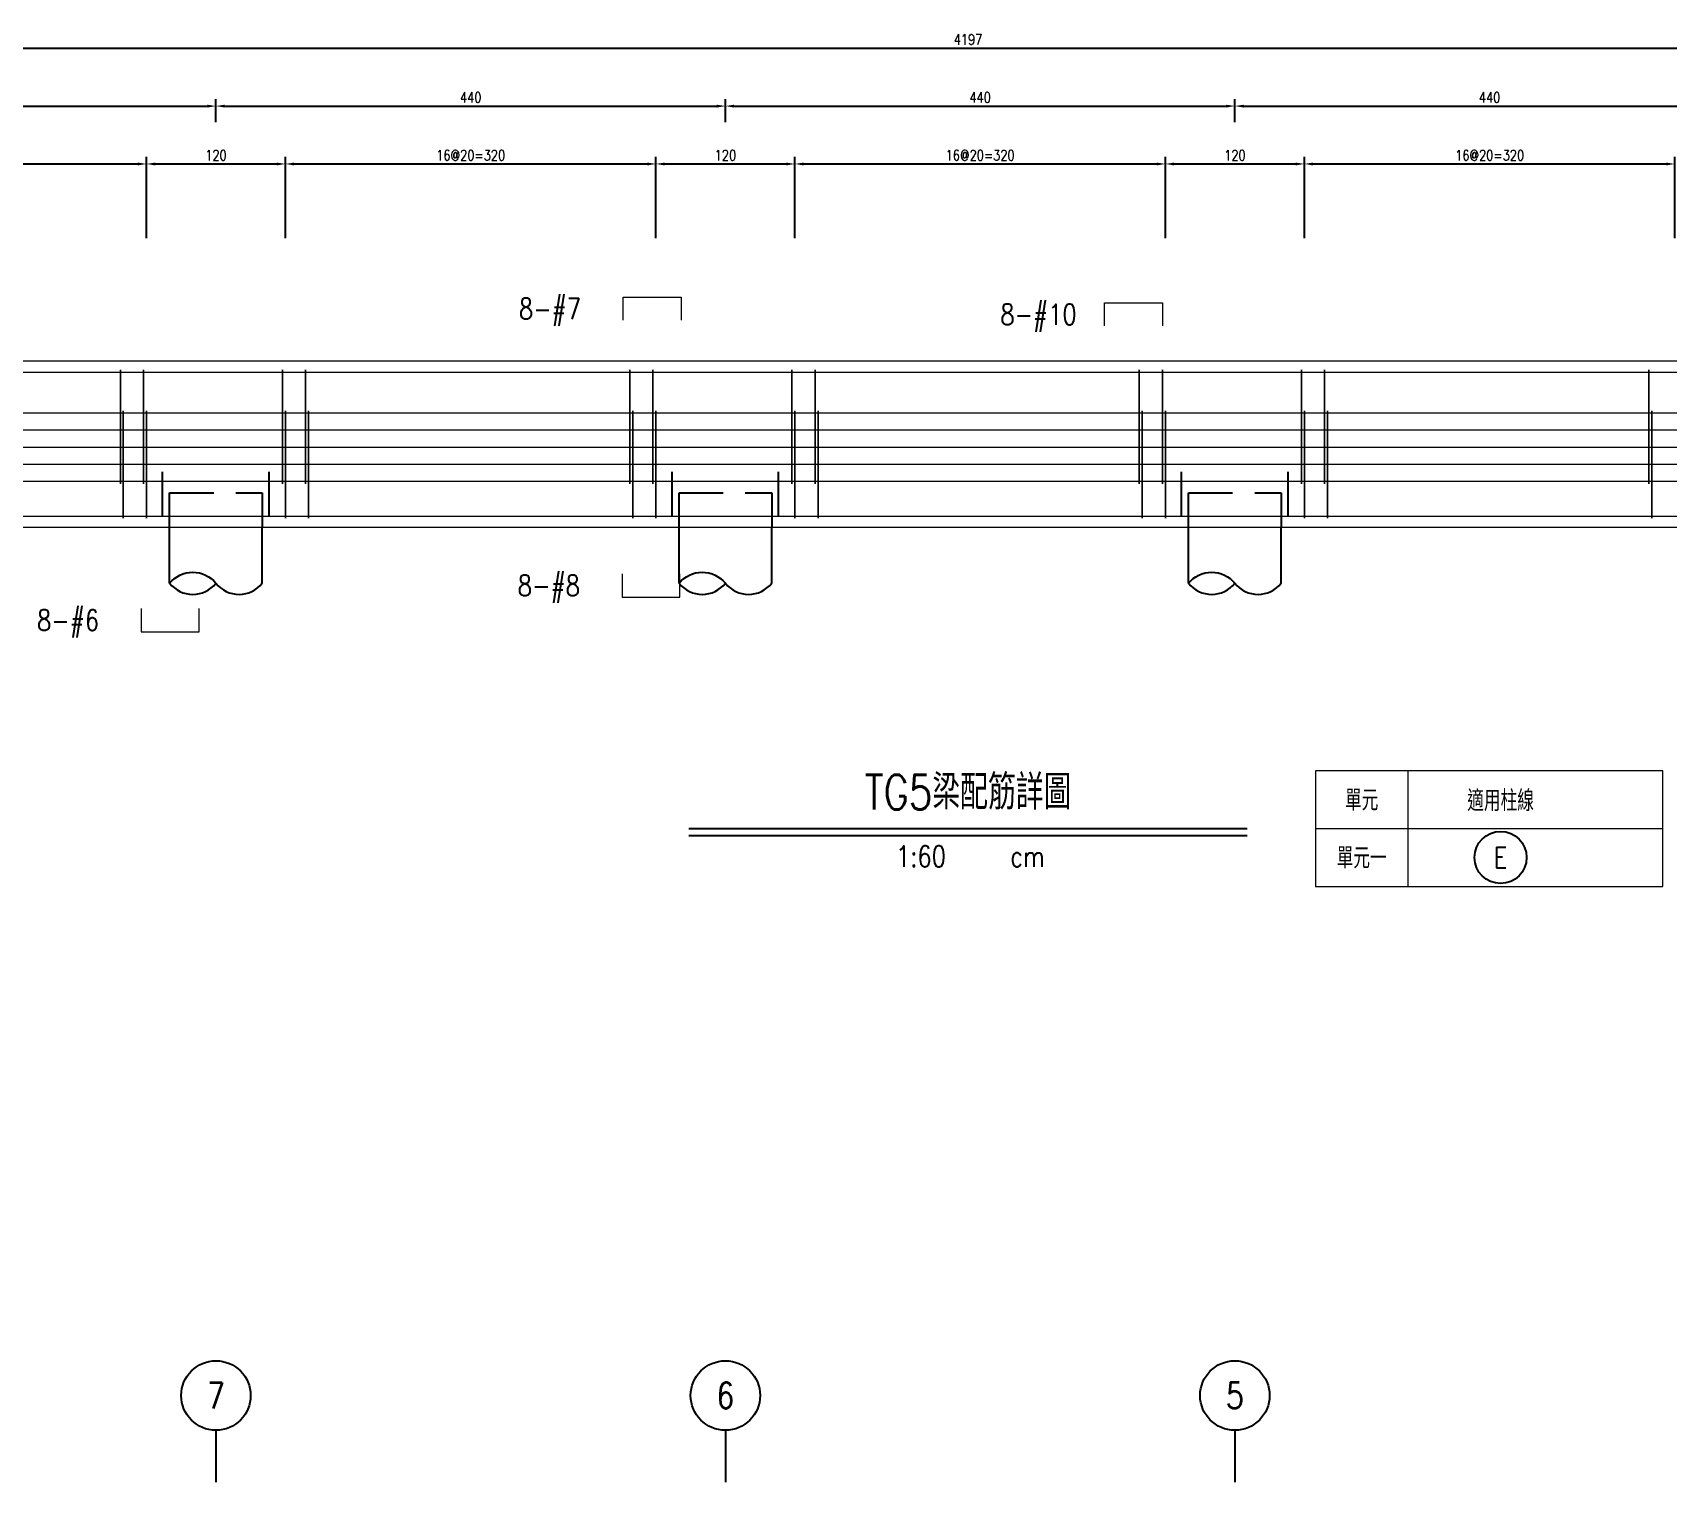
# Model space of a CAD drawing. Extents: x -4754 to 4976, y -19960 to 3841.
# Drawn here: x 1025 to 2437, y -2114 to -861 of the extents above; entities that cross this region are included whole.
import ezdxf
from ezdxf.enums import TextEntityAlignment as Align

# ---------------------------------------------------------------- set-up
doc = ezdxf.new("R2010")
doc.units = 0
doc.header["$LTSCALE"] = 3
doc.linetypes.add('DASHED', pattern=[19.05, 12.7, -6.35])
doc.layers.get('0').update_dxf_attribs({"linetype": 'CONTINUOUS'})
doc.layers.add('HB_0', color=7, linetype='CONTINUOUS', transparency=0.5)
for name, color, linetype in [('HB_DIM', 1, 'CONTINUOUS'), ('HB_SYMBOLS', 7, 'CONTINUOUS'), ('HB_TXT_CTEXT', 2, 'CONTINUOUS'), ('鋼筋', 3, 'CONTINUOUS')]:
    doc.layers.add(name, color=color, linetype=linetype)
doc.styles.get("Standard").update_dxf_attribs({"font": 'ROMANS.shx', "width": 0.8, "bigfont": 'chineset.shx'})
doc.dimstyles.new('30', dxfattribs={"dimscale": 3, "dimtxt": 3, "dimasz": 2.5, "dimexe": 2, "dimexo": 2, "dimgap": 1, "dimtad": 1, "dimdsep": 46, "dimtxsty": 'Standard', "dimcen": 0, "dimclrd": 256, "dimclre": 256, "dimclrt": 2, "dimadec": 0, "dimazin": 0, "dimtfac": 1, "dimtix": 1, "dimtmove": 2, "dimatfit": 3, "dimfxl": 1, "dimtolj": 1, "dimtzin": 0, "dimarcsym": 0})

# ---------------------------------------------------------------- blocks, each defined once
blk = doc.blocks.new('pile_vertical')
at = {"color": 252, "linetype": 'DASHED'}
for p, q in [((-46, 10), (-46, 50)), ((46, 10), (46, 50))]:
    blk.add_line(p, q, dxfattribs=at)
at = {"linetype": 'Continuous'}
for p, q in [((-40, -48.1), (-40, 0)), ((40, -48.1), (40, 0))]:
    blk.add_line(p, q, dxfattribs=at)
at = {"color": 252, "linetype": 'DASHED'}
blk.add_lwpolyline([(-40, 0), (-40, 30), (40, 30), (40, 0)], dxfattribs=at)
at = {"linetype": 'Continuous'}
for points in [[(-40, -48.1, -0.48), (0, -48.1, 0.48), (40, -48.1, 0.48)], [(-40, -48.1, 0.48), (0, -48.1, 0.48)]]:
    blk.add_lwpolyline(points, format="xyb", dxfattribs=at)
blk = doc.blocks.new('title_beam')
at = {"color": 3, "linetype": 'Continuous'}
blk.add_line((-241.2, 0), (241.2, 0), dxfattribs=at)
at = {"color": 1, "linetype": 'Continuous'}
blk.add_line((-241.2, -6), (241.2, -6), dxfattribs=at)
at = {"color": 3, "linetype": 'Continuous', "width": 0.8}
blk.add_attdef('TITLE', text='', height=30, dxfattribs=at).set_placement((0, 33), align=Align.MIDDLE)
at = {"linetype": 'Continuous', "width": 0.8}
blk.add_attdef('SCALE', text='', height=18, dxfattribs=at).set_placement((-40.6, -24), align=Align.MIDDLE)
blk.add_attdef('CM', (36.5, -33), '', height=18, dxfattribs=at)
blk = doc.blocks.new('line_tag')
at = {"layer": 'HB_SYMBOLS', "color": 4, "linetype": 'Continuous'}
blk.add_circle((0, 0), 22.5, dxfattribs=at)
at = {"color": 4, "linetype": 'Continuous', "width": 0.8}
blk.add_attdef('A', text='', height=18, dxfattribs=at).set_placement((0, 0), align=Align.MIDDLE)
blk = doc.blocks.new('*D104')
at = {"layer": 'HB_DIM', "linetype": 'Continuous', "lineweight": -2}
for p, q in [((803.6, -1038.8), (803.6, -968.8)), ((1123.6, -1038.8), (1123.6, -968.8)), ((811.1, -974.8), (1116.1, -974.8))]:
    blk.add_line(p, q, dxfattribs=at)
at = {"layer": 'HB_DIM'}
for points in [[(811.1, -973.6), (811.1, -976.1), (803.6, -974.8)], [(1116.1, -976.1), (1116.1, -973.6), (1123.6, -974.8)]]:
    blk.add_solid(points, dxfattribs=at)
at = {"layer": 'HB_DIM', "color": 2, "linetype": 'Continuous', "insert": (963.6, -967.3), "char_height": 9, "attachment_point": 5, "rotation": 0}
blk.add_mtext('\\A1;16@20=320', dxfattribs=at)
blk = doc.blocks.new('*D105')
at = {"layer": 'HB_DIM', "linetype": 'Continuous', "lineweight": -2}
for p, q in [((1123.6, -1038.8), (1123.6, -968.8)), ((1243.6, -1038.8), (1243.6, -968.8)), ((1131.1, -974.8), (1236.1, -974.8))]:
    blk.add_line(p, q, dxfattribs=at)
at = {"layer": 'HB_DIM'}
for points in [[(1131.1, -973.6), (1131.1, -976.1), (1123.6, -974.8)], [(1236.1, -976.1), (1236.1, -973.6), (1243.6, -974.8)]]:
    blk.add_solid(points, dxfattribs=at)
at = {"layer": 'HB_DIM', "color": 2, "linetype": 'Continuous', "insert": (1183.6, -967.3), "char_height": 9, "attachment_point": 5, "rotation": 0}
blk.add_mtext('\\A1;120', dxfattribs=at)
blk = doc.blocks.new('*D106')
at = {"layer": 'HB_DIM', "linetype": 'Continuous', "lineweight": -2}
for p, q in [((1243.6, -1038.8), (1243.6, -968.8)), ((1563.6, -1038.8), (1563.6, -968.8)), ((1251.1, -974.8), (1556.1, -974.8))]:
    blk.add_line(p, q, dxfattribs=at)
at = {"layer": 'HB_DIM'}
for points in [[(1251.1, -973.6), (1251.1, -976.1), (1243.6, -974.8)], [(1556.1, -976.1), (1556.1, -973.6), (1563.6, -974.8)]]:
    blk.add_solid(points, dxfattribs=at)
at = {"layer": 'HB_DIM', "color": 2, "linetype": 'Continuous', "insert": (1403.6, -967.3), "char_height": 9, "attachment_point": 5, "rotation": 0}
blk.add_mtext('\\A1;16@20=320', dxfattribs=at)
blk = doc.blocks.new('*D107')
at = {"layer": 'HB_DIM', "linetype": 'Continuous', "lineweight": -2}
for p, q in [((1563.6, -1038.8), (1563.6, -968.8)), ((1683.6, -1038.8), (1683.6, -968.8)), ((1571.1, -974.8), (1676.1, -974.8))]:
    blk.add_line(p, q, dxfattribs=at)
at = {"layer": 'HB_DIM'}
for points in [[(1571.1, -973.6), (1571.1, -976.1), (1563.6, -974.8)], [(1676.1, -976.1), (1676.1, -973.6), (1683.6, -974.8)]]:
    blk.add_solid(points, dxfattribs=at)
at = {"layer": 'HB_DIM', "color": 2, "linetype": 'Continuous', "insert": (1623.6, -967.3), "char_height": 9, "attachment_point": 5, "rotation": 0}
blk.add_mtext('\\A1;120', dxfattribs=at)
blk = doc.blocks.new('*D108')
at = {"layer": 'HB_DIM', "linetype": 'Continuous', "lineweight": -2}
for p, q in [((1683.6, -1038.8), (1683.6, -968.8)), ((2003.6, -1038.8), (2003.6, -968.8)), ((1691.1, -974.8), (1996.1, -974.8))]:
    blk.add_line(p, q, dxfattribs=at)
at = {"layer": 'HB_DIM'}
for points in [[(1691.1, -973.6), (1691.1, -976.1), (1683.6, -974.8)], [(1996.1, -976.1), (1996.1, -973.6), (2003.6, -974.8)]]:
    blk.add_solid(points, dxfattribs=at)
at = {"layer": 'HB_DIM', "color": 2, "linetype": 'Continuous', "insert": (1843.6, -967.3), "char_height": 9, "attachment_point": 5, "rotation": 0}
blk.add_mtext('\\A1;16@20=320', dxfattribs=at)
blk = doc.blocks.new('*D109')
at = {"layer": 'HB_DIM', "linetype": 'Continuous', "lineweight": -2}
for p, q in [((2003.6, -1038.8), (2003.6, -968.8)), ((2123.6, -1038.8), (2123.6, -968.8)), ((2011.1, -974.8), (2116.1, -974.8))]:
    blk.add_line(p, q, dxfattribs=at)
at = {"layer": 'HB_DIM'}
for points in [[(2011.1, -973.6), (2011.1, -976.1), (2003.6, -974.8)], [(2116.1, -976.1), (2116.1, -973.6), (2123.6, -974.8)]]:
    blk.add_solid(points, dxfattribs=at)
at = {"layer": 'HB_DIM', "color": 2, "linetype": 'Continuous', "insert": (2063.6, -967.3), "char_height": 9, "attachment_point": 5, "rotation": 0}
blk.add_mtext('\\A1;120', dxfattribs=at)
blk = doc.blocks.new('*D110')
at = {"layer": 'HB_DIM', "linetype": 'Continuous', "lineweight": -2}
for p, q in [((2123.6, -1038.8), (2123.6, -968.8)), ((2443.6, -1038.8), (2443.6, -968.8)), ((2131.1, -974.8), (2436.1, -974.8))]:
    blk.add_line(p, q, dxfattribs=at)
at = {"layer": 'HB_DIM'}
for points in [[(2131.1, -973.6), (2131.1, -976.1), (2123.6, -974.8)], [(2436.1, -976.1), (2436.1, -973.6), (2443.6, -974.8)]]:
    blk.add_solid(points, dxfattribs=at)
at = {"layer": 'HB_DIM', "color": 2, "linetype": 'Continuous', "insert": (2283.6, -967.3), "char_height": 9, "attachment_point": 5, "rotation": 0}
blk.add_mtext('\\A1;16@20=320', dxfattribs=at)
blk = doc.blocks.new('*D118')
at = {"layer": 'HB_DIM', "linetype": 'Continuous', "lineweight": -2}
for p, q in [((-265.4, -1038.8), (-265.4, -868.8)), ((-257.9, -874.8), (3924.1, -874.8)), ((3931.6, -1038.8), (3931.6, -868.8))]:
    blk.add_line(p, q, dxfattribs=at)
at = {"layer": 'HB_DIM'}
for points in [[(-257.9, -873.6), (-257.9, -876.1), (-265.4, -874.8)], [(3924.1, -876.1), (3924.1, -873.6), (3931.6, -874.8)]]:
    blk.add_solid(points, dxfattribs=at)
at = {"layer": 'HB_DIM', "color": 2, "linetype": 'Continuous', "insert": (1833.1, -867.3), "char_height": 9, "attachment_point": 5, "rotation": 0}
blk.add_mtext('\\A1;4197', dxfattribs=at)
blk = doc.blocks.new('*D122')
at = {"layer": 'HB_DIM', "linetype": 'Continuous', "lineweight": -2}
for p, q in [((743.6, -938.8), (743.6, -918.8)), ((751.1, -924.8), (1176.1, -924.8)), ((1183.6, -938.8), (1183.6, -918.8))]:
    blk.add_line(p, q, dxfattribs=at)
at = {"layer": 'HB_DIM'}
for points in [[(751.1, -923.6), (751.1, -926.1), (743.6, -924.8)], [(1176.1, -926.1), (1176.1, -923.6), (1183.6, -924.8)]]:
    blk.add_solid(points, dxfattribs=at)
at = {"layer": 'HB_DIM', "color": 2, "linetype": 'Continuous', "insert": (963.6, -917.3), "char_height": 9, "attachment_point": 5, "rotation": 0}
blk.add_mtext('\\A1;440', dxfattribs=at)
blk = doc.blocks.new('*D123')
at = {"layer": 'HB_DIM', "linetype": 'Continuous', "lineweight": -2}
for p, q in [((1183.6, -938.8), (1183.6, -918.8)), ((1191.1, -924.8), (1616.1, -924.8)), ((1623.6, -938.8), (1623.6, -918.8))]:
    blk.add_line(p, q, dxfattribs=at)
at = {"layer": 'HB_DIM'}
for points in [[(1191.1, -923.6), (1191.1, -926.1), (1183.6, -924.8)], [(1616.1, -926.1), (1616.1, -923.6), (1623.6, -924.8)]]:
    blk.add_solid(points, dxfattribs=at)
at = {"layer": 'HB_DIM', "color": 2, "linetype": 'Continuous', "insert": (1403.6, -917.3), "char_height": 9, "attachment_point": 5, "rotation": 0}
blk.add_mtext('\\A1;440', dxfattribs=at)
blk = doc.blocks.new('*D124')
at = {"layer": 'HB_DIM', "linetype": 'Continuous', "lineweight": -2}
for p, q in [((1623.6, -938.8), (1623.6, -918.8)), ((1631.1, -924.8), (2056.1, -924.8)), ((2063.6, -938.8), (2063.6, -918.8))]:
    blk.add_line(p, q, dxfattribs=at)
at = {"layer": 'HB_DIM'}
for points in [[(1631.1, -923.6), (1631.1, -926.1), (1623.6, -924.8)], [(2056.1, -926.1), (2056.1, -923.6), (2063.6, -924.8)]]:
    blk.add_solid(points, dxfattribs=at)
at = {"layer": 'HB_DIM', "color": 2, "linetype": 'Continuous', "insert": (1843.6, -917.3), "char_height": 9, "attachment_point": 5, "rotation": 0}
blk.add_mtext('\\A1;440', dxfattribs=at)
blk = doc.blocks.new('*D125')
at = {"layer": 'HB_DIM', "linetype": 'Continuous', "lineweight": -2}
for p, q in [((2063.6, -938.8), (2063.6, -918.8)), ((2071.1, -924.8), (2496.1, -924.8)), ((2503.6, -938.8), (2503.6, -918.8))]:
    blk.add_line(p, q, dxfattribs=at)
at = {"layer": 'HB_DIM'}
for points in [[(2071.1, -923.6), (2071.1, -926.1), (2063.6, -924.8)], [(2496.1, -926.1), (2496.1, -923.6), (2503.6, -924.8)]]:
    blk.add_solid(points, dxfattribs=at)
at = {"layer": 'HB_DIM', "color": 2, "linetype": 'Continuous', "insert": (2283.6, -917.3), "char_height": 9, "attachment_point": 5, "rotation": 0}
blk.add_mtext('\\A1;440', dxfattribs=at)
blk = doc.blocks.new('line_guide')
at = {"color": 4, "linetype": 'Continuous'}
blk.add_line((0, 0), (0, -45), dxfattribs=at)
blk.add_circle((0, 30), 30, dxfattribs=at)
at = {"color": 4, "linetype": 'Continuous', "width": 0.8}
blk.add_attdef('A', text='', height=22.5, dxfattribs=at).set_placement((0, 30), align=Align.MIDDLE)

msp = doc.modelspace()

# ---------------------------------------------------------------- linework, layer by layer
at = {"layer": 'HB_0', "lineweight": 5}
msp.add_lwpolyline([(-265.427, -1288.979), (-265.427, -1144.802), (3931.573, -1144.802), (3931.573, -1288.979), (-265.427, -1288.979)], dxfattribs=at)
at = {"layer": 'HB_DIM', "color": 1, "linetype": 'Continuous'}
for points in [[(1417.327, -1189.802, 0, 1.25, 0), (1417.327, -1174.802, 0, 0, 0), (1417.327, -1099.802, 0, 0, 0), (1435.327, -1099.802, 0, 0, 0)], [(1833.073, -1154.802, 0, 1.25, 0), (1833.073, -1139.802, 0, 0, 0), (1833.073, -1104.802, 0, 0, 0), (1851.073, -1104.802, 0, 0, 0)], [(1416.351, -1248.979, 0, 1.25, 0), (1416.351, -1263.979, 0, 0, 0), (1416.351, -1338.979, 0, 0, 0), (1434.351, -1338.979, 0, 0, 0)]]:
    msp.add_lwpolyline(points, format="xyseb", dxfattribs=at)
at = {"layer": 'HB_TXT_CTEXT', "color": 4, "lineweight": 5, "true_color": 0x00ffff}
for p, q in [((2213.073, -1498.979), (2213.073, -1598.979)), ((2133.073, -1548.979), (2433.073, -1548.979))]:
    msp.add_line(p, q, dxfattribs=at)
msp.add_lwpolyline([(2133.073, -1498.979), (2133.073, -1598.979), (2433.073, -1598.979), (2433.073, -1498.979), (2133.073, -1498.979)], dxfattribs=at)
at = {"layer": 'HB_TXT_CTEXT', "lineweight": 5}
for points in [[(1535.327, -1109.802, -50), (1535.327, -1089.802, -50), (1585.327, -1089.802, -50), (1585.327, -1109.802, -50)], [(1951.073, -1114.802, -38), (1951.073, -1094.802, -38), (2001.073, -1094.802, -38), (2001.073, -1114.802, -38)], [(1534.351, -1328.979, -50), (1534.351, -1348.979, -50), (1584.351, -1348.979, -50), (1584.351, -1328.979, -50)], [(1119.147, -1358.979, -50), (1119.147, -1378.979, -50), (1169.147, -1378.979, -50), (1169.147, -1358.979, -50)]]:
    msp.add_polyline3d(points, dxfattribs=at)
at = {"layer": '鋼筋', "lineweight": 5}
for p, q in [((-244.937, -1154.802, -38), (3911.083, -1154.802, -38)), ((-244.937, -1154.802, -27.143), (3911.083, -1154.802, -27.143)), ((-244.937, -1154.802, -16.286), (3911.083, -1154.802, -16.286)), ((-244.937, -1154.802, -5.429), (3911.083, -1154.802, -5.429)), ((-244.937, -1154.802, 5.429), (3911.083, -1154.802, 5.429)), ((-244.937, -1154.802, 16.286), (3911.083, -1154.802, 16.286)), ((-244.937, -1154.802, 27.143), (3911.083, -1154.802, 27.143)), ((-244.937, -1154.802, 38), (3911.083, -1154.802, 38)), ((1101.033, -1163.352, 33.895), (1101.033, -1155.732, 33.895)), ((1101.033, -1155.732, 40.245), (1101.033, -1248.049, 40.245)), ((1101.033, -1248.049, -40.245), (1101.033, -1155.732, -40.245)), ((1101.033, -1155.732, -33.895), (1101.033, -1163.352, -33.895)), ((1121.033, -1163.352, 33.895), (1121.033, -1155.732, 33.895)), ((1121.033, -1155.732, 40.245), (1121.033, -1248.049, 40.245)), ((1121.033, -1248.049, -40.245), (1121.033, -1155.732, -40.245)), ((1121.033, -1155.732, -33.895), (1121.033, -1163.352, -33.895)), ((1241.033, -1163.352, 33.895), (1241.033, -1155.732, 33.895)), ((1241.033, -1155.732, 40.245), (1241.033, -1248.049, 40.245)), ((1241.033, -1248.049, -40.245), (1241.033, -1155.732, -40.245)), ((1241.033, -1155.732, -33.895), (1241.033, -1163.352, -33.895)), ((1261.033, -1163.352, 33.895), (1261.033, -1155.732, 33.895)), ((1261.033, -1155.732, 40.245), (1261.033, -1248.049, 40.245)), ((1261.033, -1248.049, -40.245), (1261.033, -1155.732, -40.245)), ((1261.033, -1155.732, -33.895), (1261.033, -1163.352, -33.895)), ((1541.033, -1163.352, 33.895), (1541.033, -1155.732, 33.895)), ((1541.033, -1155.732, 40.245), (1541.033, -1248.049, 40.245)), ((1541.033, -1248.049, -40.245), (1541.033, -1155.732, -40.245)), ((1541.033, -1155.732, -33.895), (1541.033, -1163.352, -33.895)), ((1561.033, -1163.352, 33.895), (1561.033, -1155.732, 33.895)), ((1561.033, -1155.732, 40.245), (1561.033, -1248.049, 40.245)), ((1561.033, -1248.049, -40.245), (1561.033, -1155.732, -40.245)), ((1561.033, -1155.732, -33.895), (1561.033, -1163.352, -33.895)), ((1681.033, -1163.352, 33.895), (1681.033, -1155.732, 33.895)), ((1681.033, -1155.732, 40.245), (1681.033, -1248.049, 40.245)), ((1681.033, -1248.049, -40.245), (1681.033, -1155.732, -40.245)), ((1681.033, -1155.732, -33.895), (1681.033, -1163.352, -33.895)), ((1701.033, -1163.352, 33.895), (1701.033, -1155.732, 33.895)), ((1701.033, -1155.732, 40.245), (1701.033, -1248.049, 40.245)), ((1701.033, -1248.049, -40.245), (1701.033, -1155.732, -40.245)), ((1701.033, -1155.732, -33.895), (1701.033, -1163.352, -33.895)), ((1981.033, -1163.352, 33.895), (1981.033, -1155.732, 33.895)), ((1981.033, -1155.732, 40.245), (1981.033, -1248.049, 40.245)), ((1981.033, -1248.049, -40.245), (1981.033, -1155.732, -40.245)), ((1981.033, -1155.732, -33.895), (1981.033, -1163.352, -33.895)), ((2001.033, -1163.352, 33.895), (2001.033, -1155.732, 33.895)), ((2001.033, -1155.732, 40.245), (2001.033, -1248.049, 40.245)), ((2001.033, -1248.049, -40.245), (2001.033, -1155.732, -40.245)), ((2001.033, -1155.732, -33.895), (2001.033, -1163.352, -33.895)), ((2121.033, -1163.352, 33.895), (2121.033, -1155.732, 33.895)), ((2121.033, -1155.732, 40.245), (2121.033, -1248.049, 40.245)), ((2121.033, -1248.049, -40.245), (2121.033, -1155.732, -40.245)), ((2121.033, -1155.732, -33.895), (2121.033, -1163.352, -33.895)), ((2141.033, -1163.352, 33.895), (2141.033, -1155.732, 33.895)), ((2141.033, -1155.732, 40.245), (2141.033, -1248.049, 40.245)), ((2141.033, -1248.049, -40.245), (2141.033, -1155.732, -40.245)), ((2141.033, -1155.732, -33.895), (2141.033, -1163.352, -33.895)), ((2421.033, -1163.352, 33.895), (2421.033, -1155.732, 33.895)), ((2421.033, -1155.732, 40.245), (2421.033, -1248.049, 40.245)), ((2421.033, -1248.049, -40.245), (2421.033, -1155.732, -40.245)), ((2421.033, -1155.732, -33.895), (2421.033, -1163.352, -33.895)), ((-245.657, -1189.802, -50), (3911.803, -1189.802, -50)), ((-245.657, -1189.802, -35.714), (3911.803, -1189.802, -35.714)), ((-245.657, -1189.802, -21.429), (3911.803, -1189.802, -21.429)), ((-245.657, -1189.802, -7.143), (3911.803, -1189.802, -7.143)), ((-245.657, -1189.802, 7.143), (3911.803, -1189.802, 7.143)), ((-245.657, -1189.802, 21.429), (3911.803, -1189.802, 21.429)), ((-245.657, -1189.802, 35.714), (3911.803, -1189.802, 35.714)), ((-245.657, -1189.802, 50), (3911.803, -1189.802, 50)), ((1103.573, -1198.852, 45.395), (1103.573, -1191.232, 45.395)), ((1103.573, -1191.232, 51.745), (1103.573, -1277.549, 51.745)), ((1103.573, -1277.549, -51.745), (1103.573, -1191.232, -51.745)), ((1103.573, -1191.232, -45.395), (1103.573, -1198.852, -45.395)), ((1123.573, -1198.852, 45.395), (1123.573, -1191.232, 45.395)), ((1123.573, -1191.232, 51.745), (1123.573, -1277.549, 51.745)), ((1123.573, -1277.549, -51.745), (1123.573, -1191.232, -51.745)), ((1123.573, -1191.232, -45.395), (1123.573, -1198.852, -45.395)), ((1243.573, -1198.852, 45.395), (1243.573, -1191.232, 45.395)), ((1243.573, -1191.232, 51.745), (1243.573, -1277.549, 51.745)), ((1243.573, -1277.549, -51.745), (1243.573, -1191.232, -51.745)), ((1243.573, -1191.232, -45.395), (1243.573, -1198.852, -45.395)), ((1263.573, -1198.852, 45.395), (1263.573, -1191.232, 45.395)), ((1263.573, -1191.232, 51.745), (1263.573, -1277.549, 51.745)), ((1263.573, -1277.549, -51.745), (1263.573, -1191.232, -51.745)), ((1263.573, -1191.232, -45.395), (1263.573, -1198.852, -45.395)), ((1543.573, -1198.852, 45.395), (1543.573, -1191.232, 45.395)), ((1543.573, -1191.232, 51.745), (1543.573, -1277.549, 51.745)), ((1543.573, -1277.549, -51.745), (1543.573, -1191.232, -51.745)), ((1543.573, -1191.232, -45.395), (1543.573, -1198.852, -45.395)), ((1563.573, -1198.852, 45.395), (1563.573, -1191.232, 45.395)), ((1563.573, -1191.232, 51.745), (1563.573, -1277.549, 51.745)), ((1563.573, -1277.549, -51.745), (1563.573, -1191.232, -51.745)), ((1563.573, -1191.232, -45.395), (1563.573, -1198.852, -45.395)), ((1683.573, -1198.852, 45.395), (1683.573, -1191.232, 45.395)), ((1683.573, -1191.232, 51.745), (1683.573, -1277.549, 51.745)), ((1683.573, -1277.549, -51.745), (1683.573, -1191.232, -51.745)), ((1683.573, -1191.232, -45.395), (1683.573, -1198.852, -45.395)), ((1703.573, -1198.852, 45.395), (1703.573, -1191.232, 45.395)), ((1703.573, -1191.232, 51.745), (1703.573, -1277.549, 51.745)), ((1703.573, -1277.549, -51.745), (1703.573, -1191.232, -51.745)), ((1703.573, -1191.232, -45.395), (1703.573, -1198.852, -45.395)), ((1983.573, -1198.852, 45.395), (1983.573, -1191.232, 45.395)), ((1983.573, -1191.232, 51.745), (1983.573, -1277.549, 51.745)), ((1983.573, -1277.549, -51.745), (1983.573, -1191.232, -51.745)), ((1983.573, -1191.232, -45.395), (1983.573, -1198.852, -45.395)), ((2003.573, -1198.852, 45.395), (2003.573, -1191.232, 45.395)), ((2003.573, -1191.232, 51.745), (2003.573, -1277.549, 51.745)), ((2003.573, -1277.549, -51.745), (2003.573, -1191.232, -51.745)), ((2003.573, -1191.232, -45.395), (2003.573, -1198.852, -45.395)), ((2123.573, -1198.852, 45.395), (2123.573, -1191.232, 45.395)), ((2123.573, -1191.232, 51.745), (2123.573, -1277.549, 51.745)), ((2123.573, -1277.549, -51.745), (2123.573, -1191.232, -51.745)), ((2123.573, -1191.232, -45.395), (2123.573, -1198.852, -45.395)), ((2143.573, -1198.852, 45.395), (2143.573, -1191.232, 45.395)), ((2143.573, -1191.232, 51.745), (2143.573, -1277.549, 51.745)), ((2143.573, -1277.549, -51.745), (2143.573, -1191.232, -51.745)), ((2143.573, -1191.232, -45.395), (2143.573, -1198.852, -45.395)), ((2423.573, -1198.852, 45.395), (2423.573, -1191.232, 45.395)), ((2423.573, -1191.232, 51.745), (2423.573, -1277.549, 51.745)), ((2423.573, -1277.549, -51.745), (2423.573, -1191.232, -51.745)), ((2423.573, -1191.232, -45.395), (2423.573, -1198.852, -45.395)), ((-243.427, -1204.596, -50), (3909.573, -1204.596, -50)), ((-243.427, -1204.596, 50), (3909.573, -1204.596, 50)), ((-243.427, -1219.39, -50), (3909.573, -1219.39, -50)), ((-243.427, -1219.39, 50), (3909.573, -1219.39, 50)), ((-243.427, -1234.185, -50), (3909.573, -1234.185, -50)), ((-243.427, -1234.185, 50), (3909.573, -1234.185, 50)), ((-250.537, -1248.979, -50), (3916.683, -1248.979, -50)), ((-250.537, -1248.979, -35.714), (3916.683, -1248.979, -35.714)), ((-250.537, -1248.979, -21.429), (3916.683, -1248.979, -21.429)), ((-250.537, -1248.979, -7.143), (3916.683, -1248.979, -7.143)), ((-250.537, -1248.979, 7.143), (3916.683, -1248.979, 7.143)), ((-250.537, -1248.979, 21.429), (3916.683, -1248.979, 21.429)), ((-250.537, -1248.979, 35.714), (3916.683, -1248.979, 35.714)), ((-250.537, -1248.979, 50), (3916.683, -1248.979, 50)), ((1101.033, -1251.224, 37.07), (1101.033, -1251.224, -37.07)), ((1121.033, -1251.224, 37.07), (1121.033, -1251.224, -37.07)), ((1241.033, -1251.224, 37.07), (1241.033, -1251.224, -37.07)), ((1261.033, -1251.224, 37.07), (1261.033, -1251.224, -37.07)), ((1541.033, -1251.224, 37.07), (1541.033, -1251.224, -37.07)), ((1561.033, -1251.224, 37.07), (1561.033, -1251.224, -37.07)), ((1681.033, -1251.224, 37.07), (1681.033, -1251.224, -37.07)), ((1701.033, -1251.224, 37.07), (1701.033, -1251.224, -37.07)), ((1981.033, -1251.224, 37.07), (1981.033, -1251.224, -37.07)), ((2001.033, -1251.224, 37.07), (2001.033, -1251.224, -37.07)), ((2121.033, -1251.224, 37.07), (2121.033, -1251.224, -37.07)), ((2141.033, -1251.224, 37.07), (2141.033, -1251.224, -37.07)), ((2421.033, -1251.224, 37.07), (2421.033, -1251.224, -37.07)), ((-246.742, -1278.979, -50), (3912.888, -1278.979, -50)), ((-246.742, -1278.979, -35.714), (3912.888, -1278.979, -35.714)), ((-246.742, -1278.979, -21.429), (3912.888, -1278.979, -21.429)), ((-246.742, -1278.979, -7.143), (3912.888, -1278.979, -7.143)), ((-246.742, -1278.979, 7.143), (3912.888, -1278.979, 7.143)), ((-246.742, -1278.979, 21.429), (3912.888, -1278.979, 21.429)), ((-246.742, -1278.979, 35.714), (3912.888, -1278.979, 35.714)), ((-246.742, -1278.979, 50), (3912.888, -1278.979, 50)), ((1103.573, -1280.724, 48.57), (1103.573, -1280.724, -48.57)), ((1123.573, -1280.724, 48.57), (1123.573, -1280.724, -48.57)), ((1243.573, -1280.724, 48.57), (1243.573, -1280.724, -48.57)), ((1263.573, -1280.724, 48.57), (1263.573, -1280.724, -48.57)), ((1543.573, -1280.724, 48.57), (1543.573, -1280.724, -48.57)), ((1563.573, -1280.724, 48.57), (1563.573, -1280.724, -48.57)), ((1683.573, -1280.724, 48.57), (1683.573, -1280.724, -48.57)), ((1703.573, -1280.724, 48.57), (1703.573, -1280.724, -48.57)), ((1983.573, -1280.724, 48.57), (1983.573, -1280.724, -48.57)), ((2003.573, -1280.724, 48.57), (2003.573, -1280.724, -48.57)), ((2123.573, -1280.724, 48.57), (2123.573, -1280.724, -48.57)), ((2143.573, -1280.724, 48.57), (2143.573, -1280.724, -48.57)), ((2423.573, -1280.724, 48.57), (2423.573, -1280.724, -48.57))]:
    msp.add_line(p, q, dxfattribs=at)
at = {"layer": '鋼筋', "lineweight": 5, "extrusion": (1, -2.44929e-16, 0)}
for centre, start, end in [((-1155.732, 37.07, 1101.033), 270, 90), ((-1155.732, -37.07, 1101.033), 270, 90), ((-1155.732, 37.07, 1121.033), 270, 90), ((-1155.732, -37.07, 1121.033), 270, 90), ((-1155.732, 37.07, 1241.033), 270, 90), ((-1155.732, -37.07, 1241.033), 270, 90), ((-1155.732, 37.07, 1261.033), 270, 90), ((-1155.732, -37.07, 1261.033), 270, 90), ((-1155.732, 37.07, 1541.033), 270, 90), ((-1155.732, -37.07, 1541.033), 270, 90), ((-1155.732, 37.07, 1561.033), 270, 90), ((-1155.732, -37.07, 1561.033), 270, 90), ((-1155.732, 37.07, 1681.033), 270, 90), ((-1155.732, -37.07, 1681.033), 270, 90), ((-1155.732, 37.07, 1701.033), 270, 90), ((-1155.732, -37.07, 1701.033), 270, 90), ((-1155.732, 37.07, 1981.033), 270, 90), ((-1155.732, -37.07, 1981.033), 270, 90), ((-1155.732, 37.07, 2001.033), 270, 90), ((-1155.732, -37.07, 2001.033), 270, 90), ((-1155.732, 37.07, 2121.033), 270, 90), ((-1155.732, -37.07, 2121.033), 270, 90), ((-1155.732, 37.07, 2141.033), 270, 90), ((-1155.732, -37.07, 2141.033), 270, 90), ((-1155.732, 37.07, 2421.033), 270, 90), ((-1155.732, -37.07, 2421.033), 270, 90), ((-1191.232, 48.57, 1103.573), 270, 90), ((-1191.232, -48.57, 1103.573), 270, 90), ((-1191.232, 48.57, 1123.573), 270, 90), ((-1191.232, -48.57, 1123.573), 270, 90), ((-1191.232, 48.57, 1243.573), 270, 90), ((-1191.232, -48.57, 1243.573), 270, 90), ((-1191.232, 48.57, 1263.573), 270, 90), ((-1191.232, -48.57, 1263.573), 270, 90), ((-1191.232, 48.57, 1543.573), 270, 90), ((-1191.232, -48.57, 1543.573), 270, 90), ((-1191.232, 48.57, 1563.573), 270, 90), ((-1191.232, -48.57, 1563.573), 270, 90), ((-1191.232, 48.57, 1683.573), 270, 90), ((-1191.232, -48.57, 1683.573), 270, 90), ((-1191.232, 48.57, 1703.573), 270, 90), ((-1191.232, -48.57, 1703.573), 270, 90), ((-1191.232, 48.57, 1983.573), 270, 90), ((-1191.232, -48.57, 1983.573), 270, 90), ((-1191.232, 48.57, 2003.573), 270, 90), ((-1191.232, -48.57, 2003.573), 270, 90), ((-1191.232, 48.57, 2123.573), 270, 90), ((-1191.232, -48.57, 2123.573), 270, 90), ((-1191.232, 48.57, 2143.573), 270, 90), ((-1191.232, -48.57, 2143.573), 270, 90), ((-1191.232, 48.57, 2423.573), 270, 90), ((-1191.232, -48.57, 2423.573), 270, 90), ((-1248.049, 37.07, 1101.033), 90, 180), ((-1248.049, -37.07, 1101.033), 180, 270), ((-1248.049, 37.07, 1121.033), 90, 180), ((-1248.049, -37.07, 1121.033), 180, 270), ((-1248.049, 37.07, 1241.033), 90, 180), ((-1248.049, -37.07, 1241.033), 180, 270), ((-1248.049, 37.07, 1261.033), 90, 180), ((-1248.049, -37.07, 1261.033), 180, 270), ((-1248.049, 37.07, 1541.033), 90, 180), ((-1248.049, -37.07, 1541.033), 180, 270), ((-1248.049, 37.07, 1561.033), 90, 180), ((-1248.049, -37.07, 1561.033), 180, 270), ((-1248.049, 37.07, 1681.033), 90, 180), ((-1248.049, -37.07, 1681.033), 180, 270), ((-1248.049, 37.07, 1701.033), 90, 180), ((-1248.049, -37.07, 1701.033), 180, 270), ((-1248.049, 37.07, 1981.033), 90, 180), ((-1248.049, -37.07, 1981.033), 180, 270), ((-1248.049, 37.07, 2001.033), 90, 180), ((-1248.049, -37.07, 2001.033), 180, 270), ((-1248.049, 37.07, 2121.033), 90, 180), ((-1248.049, -37.07, 2121.033), 180, 270), ((-1248.049, 37.07, 2141.033), 90, 180), ((-1248.049, -37.07, 2141.033), 180, 270), ((-1248.049, 37.07, 2421.033), 90, 180), ((-1248.049, -37.07, 2421.033), 180, 270), ((-1277.549, 48.57, 1103.573), 90, 180), ((-1277.549, -48.57, 1103.573), 180, 270), ((-1277.549, 48.57, 1123.573), 90, 180), ((-1277.549, -48.57, 1123.573), 180, 270), ((-1277.549, 48.57, 1243.573), 90, 180), ((-1277.549, -48.57, 1243.573), 180, 270), ((-1277.549, 48.57, 1263.573), 90, 180), ((-1277.549, -48.57, 1263.573), 180, 270), ((-1277.549, 48.57, 1543.573), 90, 180), ((-1277.549, -48.57, 1543.573), 180, 270), ((-1277.549, 48.57, 1563.573), 90, 180), ((-1277.549, -48.57, 1563.573), 180, 270), ((-1277.549, 48.57, 1683.573), 90, 180), ((-1277.549, -48.57, 1683.573), 180, 270), ((-1277.549, 48.57, 1703.573), 90, 180), ((-1277.549, -48.57, 1703.573), 180, 270), ((-1277.549, 48.57, 1983.573), 90, 180), ((-1277.549, -48.57, 1983.573), 180, 270), ((-1277.549, 48.57, 2003.573), 90, 180), ((-1277.549, -48.57, 2003.573), 180, 270), ((-1277.549, 48.57, 2123.573), 90, 180), ((-1277.549, -48.57, 2123.573), 180, 270), ((-1277.549, 48.57, 2143.573), 90, 180), ((-1277.549, -48.57, 2143.573), 180, 270), ((-1277.549, 48.57, 2423.573), 90, 180), ((-1277.549, -48.57, 2423.573), 180, 270)]:
    msp.add_arc(centre, 3.175, start, end, dxfattribs=at)

# ---------------------------------------------------------------- block references
at = {"layer": 'HB_0', "linetype": 'Continuous'}
for p in [(1183.573, -1288.979), (1623.573, -1288.979), (2063.573, -1288.979)]:
    msp.add_blockref('pile_vertical', p, dxfattribs=at)
for p, values in [((1183.573, -2068.802), {'A': '7'}), ((1623.573, -2068.802), {'A': '6'}), ((2063.573, -2068.802), {'A': '5'})]:
    msp.add_blockref('line_guide', p, dxfattribs=at).add_auto_attribs(values)
at = {"layer": 'HB_TXT_CTEXT', "linetype": 'Continuous'}
for name, p, values in [('title_beam', (1833.073, -1548.979), {'TITLE': 'TG5梁配筋詳圖', 'SCALE': '1:60', 'CM': 'cm'}), ('line_tag', (2293.073, -1573.979), {'A': 'E'})]:
    msp.add_blockref(name, p, dxfattribs=at).add_auto_attribs(values)

# ---------------------------------------------------------------- texts
at = {"layer": 'HB_TXT_CTEXT', "linetype": 'Continuous', "width": 0.8}
for s, p in [(' 8-#7', (1435.327, -1099.802, -50)), (' 8-#10', (1851.073, -1104.802, -38)), (' 8-#8', (1434.351, -1338.979, -50)), (' 8-#6', (1019.147, -1368.979, -50))]:
    msp.add_text(s, height=18, dxfattribs=at).set_placement(p, align=Align.MIDDLE_LEFT)
for s, p in [('單元', (2173.073, -1523.979)), ('適用柱線', (2293.073, -1523.979)), ('單元一', (2173.073, -1573.979))]:
    msp.add_text(s, height=18, dxfattribs=at).set_placement(p, align=Align.MIDDLE)

# ---------------------------------------------------------------- dimensions: what is measured, and where the dimension line sits
at = {"layer": 'HB_DIM', "linetype": 'Continuous'}
for base, p1, p2, picture, middle in [((3931.573, -874.802), (-265.427, -1044.802), (3931.573, -1044.802), '*D118', (1833.073, -867.302)), ((1183.573, -924.802), (743.573, -944.802, 1141), (1183.573, -944.802, 701), '*D122', (963.573, -917.302)), ((1623.573, -924.802), (1183.573, -944.802, 701), (1623.573, -944.802, 261), '*D123', (1403.573, -917.302)), ((2063.573, -924.802), (1623.573, -944.802, 261), (2063.573, -944.802, -179), '*D124', (1843.573, -917.302)), ((2503.573, -924.802), (2063.573, -944.802, -179), (2503.573, -944.802, -619), '*D125', (2283.573, -917.302)), ((1243.573, -974.802), (1123.573, -1044.802, 45.395), (1243.573, -1044.802, 45.395), '*D105', (1183.573, -967.302)), ((1683.573, -974.802), (1563.573, -1044.802, 45.395), (1683.573, -1044.802, 45.395), '*D107', (1623.573, -967.302)), ((2123.573, -974.802), (2003.573, -1044.802, 45.395), (2123.573, -1044.802, 45.395), '*D109', (2063.573, -967.302))]:
    dim = msp.add_linear_dim(base=base, p1=p1, p2=p2, angle=0, dimstyle='30', override={"dimdec": 0, "dimpost": '<>'}, dxfattribs=at)
    dim.commit()
    dim.dimension.update_dxf_attribs({"geometry": picture, "text_midpoint": middle})
for base, p1, p2, picture, middle in [((1123.573, -974.802), (803.573, -1044.802, 45.395), (1123.573, -1044.802, 45.395), '*D104', (963.573, -967.302)), ((1563.573, -974.802), (1243.573, -1044.802, 45.395), (1563.573, -1044.802, 45.395), '*D106', (1403.573, -967.302)), ((2003.573, -974.802), (1683.573, -1044.802, 45.395), (2003.573, -1044.802, 45.395), '*D108', (1843.573, -967.302)), ((2443.573, -974.802), (2123.573, -1044.802, 45.395), (2443.573, -1044.802, 45.395), '*D110', (2283.573, -967.302))]:
    dim = msp.add_linear_dim(base=base, p1=p1, p2=p2, angle=0, text='16@20=<>', dimstyle='30', override={"dimdec": 0, "dimpost": '<>'}, dxfattribs=at)
    dim.commit()
    dim.dimension.update_dxf_attribs({"geometry": picture, "text_midpoint": middle})

doc.saveas('drawing.dxf')
